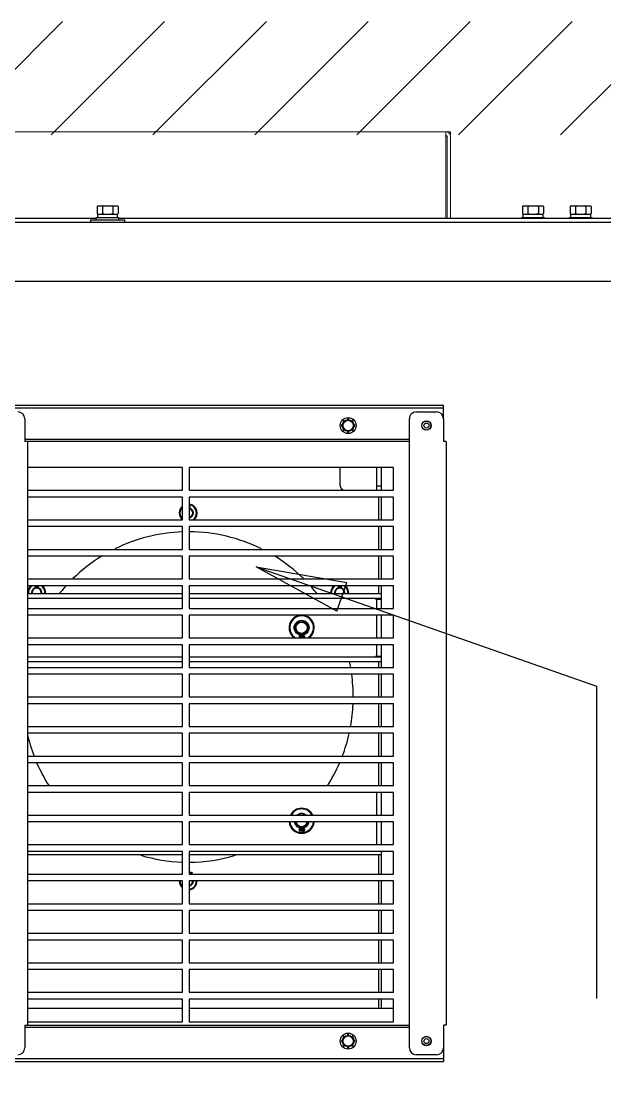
# Model space of a CAD drawing. Header units: inches. Extents: x -4705 to 38647, y 7098 to 31800.
# Drawn here: x 17590.8 to 17847.8, y 28352.1 to 28823.7 of the extents above; entities that cross this region are included whole.
import ezdxf

# ---------------------------------------------------------------- set-up
doc = ezdxf.new("R2010")
doc.units = ezdxf.units.IN
doc.header["$LTSCALE"] = 10
doc.header["$MEASUREMENT"] = 0
doc.layers.get('0').update_dxf_attribs({"lineweight": 0})
doc.layers.add('00_COMPONENTS', color=7, linetype='Continuous', lineweight=0)
doc.layers.add('DIM', color=7, linetype='Continuous')
doc.styles.get("Standard").update_dxf_attribs({"font": 'SourceHanSansCN-Normal.ttf'})
doc.dimstyles.new('副本 (2) Standard', dxfattribs={"dimtxt": 30, "dimasz": 40, "dimexe": 20, "dimexo": 2, "dimgap": 5, "dimtad": 1, "dimtoh": 1, "dimdec": 0, "dimdsep": 46, "dimtxsty": 'Standard', "dimblk": 'CLOSEDBLANK', "dimcen": 0.09, "dimclrd": 256, "dimadec": 0, "dimazin": 0, "dimtfac": 1, "dimtdec": 0, "dimtofl": 0, "dimtmove": 1, "dimatfit": 2, "dimldrblk": 'CLOSEDBLANK', "dimfxl": 1, "dimtolj": 1, "dimtzin": 0, "dimarcsym": 0})

# ---------------------------------------------------------------- blocks, each defined once
blk = doc.blocks.new('_ClosedBlank')
at = {"color": 0, "linetype": 'ByBlock', "lineweight": -2}
for p, q in [((-1, 0.1666666666666666), (0, 0)), ((-1, 0.1666666666666666), (-1, -0.1666666666666666)), ((0, 0), (-1, -0.1666666666666666))]:
    blk.add_line(p, q, dxfattribs=at)
blk = doc.blocks.new('xc-pcs-01')
at = {"color": 7, "linetype": 'Continuous'}
for p, q in [((31.92031021683943, -239), (31.92031021683943, 839)), ((57.92031021683943, -140), (57.92031021683943, 740)), ((30.12031021679286, 158), (30.12031021679286, 595)), ((24.9803102168953, 366.1188021535054), (24.68031021684874, 365.8188021534879)), ((24.68031021684874, 357.1812051080923), (24.68031021684874, 365.8187948919077)), ((24.9803102168953, 366.1188021535054), (28.12031021679286, 366.1188021535054)), ((24.9803102168953, 363.8094010768109), (28.12031021679286, 363.8094010768109)), ((28.42031021683943, 365.8188021534879), (28.12031021679286, 366.1188021535054)), ((28.42031021683943, 357.1250000002037), (28.42031021683943, 365.874999999709)), ((29.82031021686271, 365.875), (28.42031021683943, 365.875)), ((29.82031021686271, 356.5), (29.82031021686271, 366.5)), ((30.12031021679286, 366.5), (29.82031021686271, 366.5)), ((24.9803102168953, 359.1905989231891), (28.12031021679286, 359.1905989231891)), ((24.9803102168953, 356.8811978464946), (24.68031021684874, 357.181197846483)), ((24.9803102168953, 356.8811978464946), (28.12031021679286, 356.8811978464946)), ((28.42031021683943, 357.181197846483), (28.12031021679286, 356.8811978464946)), ((29.82031021686271, 357.125), (28.42031021683943, 357.125)), ((30.12031021679286, 356.5), (29.82031021686271, 356.5)), ((24.9803102168953, 345.1188021535054), (24.68031021684874, 344.8188021534879)), ((24.68031021684874, 336.1812051080924), (24.68031021684874, 344.8187948919077)), ((24.9803102168953, 345.1188021535054), (28.12031021679286, 345.1188021535054)), ((28.42031021683943, 344.8188021534879), (28.12031021679286, 345.1188021535054)), ((28.42031021683943, 336.1250000002037), (28.42031021683943, 344.874999999709)), ((29.82031021686271, 344.875), (28.42031021683943, 344.875)), ((29.82031021686271, 335.5), (29.82031021686271, 345.5)), ((30.12031021679286, 345.5), (29.82031021686271, 345.5)), ((24.9803102168953, 342.8094010768109), (28.12031021679286, 342.8094010768109)), ((24.9803102168953, 335.8811978464946), (24.68031021684874, 336.181197846483)), ((24.9803102168953, 338.1905989231891), (28.12031021679286, 338.1905989231891)), ((24.9803102168953, 335.8811978464946), (28.12031021679286, 335.8811978464946)), ((28.42031021683943, 336.181197846483), (28.12031021679286, 335.8811978464946)), ((29.82031021686271, 336.125), (28.42031021683943, 336.125)), ((30.12031021679286, 335.5), (29.82031021686271, 335.5)), ((128.4203102168394, 302.2000000000116), (385.4203102168394, 302.2000000000116)), ((128.4203102168394, 302.1988779591047), (128.4203102168394, 301)), ((385.4203102168394, 302.1988779591047), (385.4203102168394, 301)), ((112.4203102168394, -83), (112.4203102168394, 301)), ((113.6203102167929, 301), (112.4203102168394, 301)), ((113.6203102167929, -83), (113.6203102167929, 301)), ((118.4203102168394, 301), (113.6203102167929, 301)), ((115.4203102168394, 289), (115.4203102168394, 298)), ((118.4203102168394, 301), (128.4203102168394, 301)), ((385.4203102168394, 301), (395.4203102168394, 301)), ((395.4203102168394, 301), (400.220310216886, 301)), ((398.4203102168394, 298), (398.4203102168394, 289)), ((400.220310216886, 301), (401.4203102168394, 301)), ((400.220310216886, 301), (400.220310216886, -83)), ((401.4203102168394, -83), (401.4203102168394, 301)), ((395.4203102168394, 286), (118.4203102168394, 286)), ((127.4203102168394, 116.5), (127.4203102168394, 286)), ((128.4203102168394, 286), (128.4203102168394, 116.5)), ((385.4203102168394, 116.5), (385.4203102168394, 286)), ((386.4203102168394, 286), (386.4203102168394, 116.5)), ((139.9203102168394, 279), (139.9203102168394, 189)), ((149.9203102168394, 279), (139.9203102168394, 279)), ((149.9203102168394, 189), (149.9203102168394, 279)), ((152.9203102168394, 279), (152.9203102168394, 189)), ((162.9203102168394, 279), (152.9203102168394, 279)), ((162.9203102168394, 189), (162.9203102168394, 279)), ((165.9203102168394, 279), (165.9203102168394, 189)), ((175.9203102168394, 279), (165.9203102168394, 279)), ((175.9203102168394, 189), (175.9203102168394, 279)), ((178.9203102168394, 279), (178.9203102168394, 189)), ((188.9203102168394, 279), (178.9203102168394, 279)), ((188.9203102168394, 189), (188.9203102168394, 279)), ((191.9203102168394, 279), (191.9203102168394, 189)), ((201.9203102168394, 279), (191.9203102168394, 279)), ((201.9203102168394, 189), (201.9203102168394, 279)), ((204.9203102168394, 279), (204.9203102168394, 189)), ((214.9203102168394, 279), (204.9203102168394, 279)), ((214.9203102168394, 189), (214.9203102168394, 279)), ((217.9203102168394, 279), (217.9203102168394, 189)), ((227.9203102168394, 279), (217.9203102168394, 279)), ((227.9203102168394, 189), (227.9203102168394, 279)), ((230.9203102168394, 279), (230.9203102168394, 189)), ((240.9203102168394, 279), (230.9203102168394, 279)), ((240.9203102168394, 189), (240.9203102168394, 279)), ((243.9203102168394, 279), (243.9203102168394, 189)), ((253.9203102168394, 279), (243.9203102168394, 279)), ((253.9203102168394, 189), (253.9203102168394, 279)), ((256.9203102168394, 279), (256.9203102168394, 189)), ((266.9203102168394, 279), (256.9203102168394, 279)), ((266.9203102168394, 189), (266.9203102168394, 279)), ((269.9203102168394, 279), (269.9203102168394, 189)), ((279.9203102168394, 279), (269.9203102168394, 279)), ((279.9203102168394, 189), (279.9203102168394, 279)), ((282.9203102168394, 279), (282.9203102168394, 189)), ((292.9203102168394, 279), (282.9203102168394, 279)), ((292.9203102168394, 189), (292.9203102168394, 279)), ((295.9203102168394, 279), (295.9203102168394, 189)), ((305.9203102168394, 279), (295.9203102168394, 279)), ((305.9203102168394, 189), (305.9203102168394, 279)), ((308.9203102168394, 279), (308.9203102168394, 189)), ((318.9203102168394, 279), (308.9203102168394, 279)), ((318.9203102168394, 189), (318.9203102168394, 279)), ((321.9203102168394, 279), (321.9203102168394, 189)), ((331.9203102168394, 279), (321.9203102168394, 279)), ((331.9203102168394, 189), (331.9203102168394, 279)), ((344.9203102168394, 279), (334.9203102168394, 279)), ((334.9203102168394, 279), (334.9203102168394, 189)), ((344.9203102168394, 189), (344.9203102168394, 279)), ((357.9203102168394, 279), (347.9203102168394, 279)), ((347.9203102168394, 279), (347.9203102168394, 189)), ((357.9203102168394, 189), (357.9203102168394, 279)), ((370.9203102168394, 279), (360.9203102168394, 279)), ((360.9203102168394, 279), (360.9203102168394, 189)), ((370.9203102168394, 189), (370.9203102168394, 279)), ((383.9203102168394, 279), (373.9203102168394, 279)), ((373.9203102168394, 279), (373.9203102168394, 189)), ((377.9203102168394, 273.5), (377.9203102168394, 279)), ((383.9203102168394, 189), (383.9203102168394, 279)), ((139.9203102168394, 273.5), (149.9203102168394, 273.5)), ((139.9203102168394, 271.5), (147.9203102168394, 271.5)), ((147.9203102168394, 271.5), (147.9203102168394, 273.5)), ((147.9203102168394, 271.5), (149.9203102168394, 271.5)), ((152.9203102168394, 273.5), (162.9203102168394, 273.5)), ((162.9203102168394, 272.5), (152.9203102168394, 272.5)), ((165.9203102168394, 273.5), (175.9203102168394, 273.5)), ((175.9203102168394, 272.5), (165.9203102168394, 272.5)), ((178.9203102168394, 273.5), (188.9203102168394, 273.5)), ((188.9203102168394, 272.5), (178.9203102168394, 272.5)), ((191.9203102168394, 273.5), (201.9203102168394, 273.5)), ((195.4203102168394, 272.5), (191.9203102168394, 272.5)), ((195.4203102168394, 189), (195.4203102168394, 273.5)), ((197.4203102168394, 189), (197.4203102168394, 273.5)), ((197.9203102168394, 271), (197.9203102168394, 273.5)), ((197.9203102168394, 271.5), (201.9203102168394, 271.5)), ((204.9203102168394, 273.5), (214.9203102168394, 273.5)), ((204.9203102168394, 271.5), (214.9203102168394, 271.5)), ((217.9203102168394, 273.5), (227.9203102168394, 273.5)), ((217.9203102168394, 271.5), (222.9203102168394, 271.5)), ((222.9203102168394, 271), (222.9203102168394, 273.5)), ((223.4203102168394, 273.5), (223.4203102168394, 189)), ((225.4203102168394, 273.5), (225.4203102168394, 189)), ((227.9203102168394, 272.5), (225.4203102168394, 272.5)), ((230.9203102168394, 273.5), (240.9203102168394, 273.5)), ((240.9203102168394, 272.5), (230.9203102168394, 272.5)), ((243.9203102168394, 273.5), (253.9203102168394, 273.5)), ((253.9203102168394, 272.5), (243.9203102168394, 272.5)), ((256.9203102168394, 273.5), (266.9203102168394, 273.5)), ((266.9203102168394, 272.5), (256.9203102168394, 272.5)), ((269.9203102168394, 273.5), (279.9203102168394, 273.5)), ((279.9203102168394, 272.5), (269.9203102168394, 272.5)), ((282.9203102168394, 273.5), (292.9203102168394, 273.5)), ((282.9203102168394, 271.5), (292.9203102168394, 271.5)), ((295.9203102168394, 273.5), (305.9203102168394, 273.5)), ((295.9203102168394, 271.5), (305.9203102168394, 271.5)), ((308.9203102168394, 273.5), (318.9203102168394, 273.5)), ((310.4203102168394, 273.5), (310.4203102168394, 189)), ((318.9203102168394, 272.5), (310.4203102168394, 272.5)), ((321.9203102168394, 273.5), (331.9203102168394, 273.5)), ((331.9203102168394, 272.5), (321.9203102168394, 272.5)), ((334.9203102168394, 273.5), (344.9203102168394, 273.5)), ((344.9203102168394, 272.5), (334.9203102168394, 272.5)), ((347.9203102168394, 273.5), (357.9203102168394, 273.5)), ((357.9203102168394, 272.5), (347.9203102168394, 272.5)), ((360.9203102168394, 273.5), (370.9203102168394, 273.5)), ((370.9203102168394, 272.5), (360.9203102168394, 272.5)), ((373.9203102168394, 273.5), (377.9203102168394, 273.5)), ((377.9203102168394, 272.5), (373.9203102168394, 272.5)), ((377.9203102168394, 189), (377.9203102168394, 273.5)), ((119.2005577507662, 260.8661990755063), (119.4903029169654, 260.5764539091906)), ((119.8421308075776, 260.9317327997996), (119.5541111413622, 261.2197524661024)), ((121.1703102168394, 261.8892040425853), (121.1703102168394, 261.4796079658845)), ((121.6703102168394, 261.4796091426979), (121.6703102168394, 261.8892040425853)), ((123.2865092923166, 261.2197524661024), (122.9984896259848, 260.9317327997996)), ((123.3503167632734, 260.5764531558088), (123.6400626829127, 260.8661990755063)), ((390.2005577507662, 260.8661990755063), (390.4903029169654, 260.5764539091906)), ((390.8421308075776, 260.9317327997996), (390.5541111413622, 261.2197524661024)), ((392.1703102168394, 261.8892040425853), (392.1703102168394, 261.4796079658845)), ((392.6703102168394, 261.4796091426979), (392.6703102168394, 261.8892040425853)), ((394.2865092923166, 261.2197524661024), (393.9984896259848, 260.9317327997996)), ((394.3503167632734, 260.5764531558088), (394.6400626829127, 260.8661990755063)), ((118.9360926226946, 259.25), (118.531106174225, 259.25)), ((118.531106174225, 258.75), (118.9360893823905, 258.75)), ((119.4903036705218, 257.4235468441912), (119.2005577507662, 257.1338009244937)), ((119.5541111413622, 256.7802475338976), (119.8421308075776, 257.0682672002004)), ((121.1703102168394, 256.5203908573021), (121.1703102168394, 256.1107959573856)), ((121.6703102168394, 256.1107959573856), (121.6703102168394, 256.5203920340864)), ((122.9984896259848, 257.0682672002004), (123.2865092923166, 256.7802475338976)), ((123.6400626829127, 257.1338009244937), (123.3503175167134, 257.4235460908094)), ((123.9045278111007, 258.75), (124.3095142595703, 258.75)), ((124.3095142595703, 259.25), (123.9045310512884, 259.25)), ((147.9203102168394, 255.5), (139.9203102168394, 255.5)), ((191.9203102168394, 255.9542212783999), (192.541405025986, 255.9542212783999)), ((192.4669369392795, 255.6042212783941), (191.9203102168394, 255.7953779452073)), ((191.9203102168394, 255.41306461161), (192.4669369392795, 255.6042212783941)), ((192.541405025986, 255.2542212783883), (191.9203102168394, 255.2542212783883)), ((191.9203102168394, 254.856231380807), (192.243532679393, 255.1375546394847)), ((192.243532679393, 254.7000546394847), (191.9203102168394, 254.7000546394847)), ((192.243532679393, 255.0354712783883), (191.9605539479526, 254.787554639508)), ((191.9605539479526, 254.787554639508), (192.243532679393, 254.787554639508)), ((191.9903411784908, 255.8667212784057), (192.541405025986, 255.6625546186988)), ((192.541405025986, 255.8667212784057), (191.9903411784908, 255.8667212784057)), ((192.541405025986, 255.545887958986), (191.9903411784908, 255.3417212784116)), ((191.9903411784908, 255.3417212784116), (192.541405025986, 255.3417212784116)), ((192.243532679393, 255.1375546394847), (192.3328943916131, 255.1375546394847)), ((192.243532679393, 254.787554639508), (192.243532679393, 255.0354712783883)), ((192.243532679393, 254.5542212784057), (192.243532679393, 254.7000546394847)), ((192.3328943916131, 255.1375546394847), (192.3328943916131, 254.787554639508)), ((192.3328943916131, 254.787554639508), (192.541405025986, 254.787554639508)), ((192.3328943916131, 254.7000546394847), (192.3328943916131, 254.5542212784057)), ((192.541405025986, 254.7000546394847), (192.3328943916131, 254.7000546394847)), ((192.541405025986, 255.9542212783999), (192.541405025986, 255.8667212784057)), ((192.541405025986, 255.6625546186988), (192.541405025986, 255.545887958986)), ((192.541405025986, 255.3417212784116), (192.541405025986, 255.2542212783883)), ((192.541405025986, 254.787554639508), (192.541405025986, 254.7000546394847)), ((389.9360926226946, 259.25), (389.531106174225, 259.25)), ((389.531106174225, 258.75), (389.9360893823905, 258.75)), ((390.4903036705218, 257.4235468441912), (390.2005577507662, 257.1338009244937)), ((390.5541111413622, 256.7802475338976), (390.8421308075776, 257.0682672002004)), ((392.1703102168394, 256.5203908573021), (392.1703102168394, 256.1107959573856)), ((392.6703102168394, 256.1107959573856), (392.6703102168394, 256.5203920340864)), ((393.9984896259848, 257.0682672002004), (394.2865092923166, 256.7802475338976)), ((394.6400626829127, 257.1338009244937), (394.3503175167134, 257.4235460908094)), ((394.9045278111007, 258.75), (395.3095142595703, 258.75)), ((395.3095142595703, 259.25), (394.9045310512884, 259.25)), ((192.3328943916131, 254.5542212784057), (192.243532679393, 254.5542212784057)), ((213.9203102168394, 239.4249999522872), (213.9458421309246, 239.5500000476895)), ((213.9203102168394, 239.2999999999884), (213.9203102168394, 239.4249999522872)), ((213.9458421309246, 239.1750000476895), (213.9203102168394, 239.2999999999884)), ((213.9203102168394, 238.5499999999884), (213.9203102168394, 238.7000000000116)), ((213.9203102168394, 238.7000000000116), (214.9203102168394, 238.7000000000116)), ((214.8649910982931, 238.5499999999884), (213.9203102168394, 238.5499999999884)), ((213.9203102168394, 238.1999999762047), (214.8649910982931, 238.5499999999884)), ((213.9203102168394, 237.9999999880965), (213.9203102168394, 238.1999999762047)), ((214.8649910982931, 237.6499999999942), (213.9203102168394, 237.9999999880965)), ((213.9203102168394, 237.5), (213.9203102168394, 237.6499999999942)), ((213.9203102168394, 237.6499999999942), (214.8649910982931, 237.6499999999942)), ((214.9203102168394, 237.5), (213.9203102168394, 237.5)), ((213.9458421309246, 239.5500000476895), (214.02243787318, 239.6749999999884)), ((214.02243787318, 239.0499999522872), (213.9458421309246, 239.1750000476895)), ((214.02243787318, 239.6749999999884), (214.1245655295206, 239.75)), ((214.1245655295206, 238.9749999523046), (214.02243787318, 239.0499999522872)), ((214.0735017057741, 239.5249999999942), (214.0479697940173, 239.4500000000116)), ((214.0479697940173, 239.4500000000116), (214.0479697940173, 239.274999952293)), ((214.0479697940173, 239.274999952293), (214.0735017057741, 239.1999999523105)), ((214.9203102168394, 238.4050595235894), (214.0479697940173, 238.1000000000058)), ((214.0479697940173, 238.1000000000058), (214.9203102168394, 237.7949404763931)), ((214.1245655295206, 239.6000000000058), (214.0735017057741, 239.5249999999942)), ((214.0735017057741, 239.1999999523105), (214.1245655295206, 239.1249999522988)), ((214.1245655295206, 239.75), (214.2522251066985, 239.7999999522872)), ((214.2011612829519, 239.649999952293), (214.1245655295206, 239.6000000000058)), ((214.1245655295206, 239.1249999522988), (214.2011612829519, 239.0750000000116)), ((214.2522251066985, 238.9249999999884), (214.1245655295206, 238.9749999523046)), ((214.2777570184553, 239.6749999999884), (214.2011612829519, 239.649999952293)), ((214.2011612829519, 239.0750000000116), (214.2777570184553, 239.0499999522872)), ((214.2522251066985, 239.7999999522872), (214.3798847016878, 239.7999999522872)), ((214.4309485254344, 238.899999952293), (214.2522251066985, 238.9249999999884)), ((214.3543527539587, 239.6749999999884), (214.2777570184553, 239.6749999999884)), ((214.2777570184553, 239.0499999522872), (214.3543527539587, 239.0499999522872)), ((214.4309485254344, 239.649999952293), (214.3543527539587, 239.6749999999884)), ((214.3543527539587, 239.0499999522872), (214.4309485254344, 239.0750000000116)), ((214.3798847016878, 239.7999999522872), (214.5075442609377, 239.75)), ((214.4820123490645, 239.6000000000058), (214.4309485254344, 239.649999952293)), ((214.4309485254344, 239.0750000000116), (214.4820123490645, 239.1249999522988)), ((214.6096719083143, 238.899999952293), (214.4309485254344, 238.899999952293)), ((214.533076172811, 239.5249999999942), (214.4820123490645, 239.6000000000058)), ((214.4820123490645, 239.1249999522988), (214.533076172811, 239.1999999523105)), ((214.5075442609377, 239.75), (214.5841399965575, 239.6749999999884)), ((214.5586080845678, 239.4500000000116), (214.533076172811, 239.5249999999942)), ((214.533076172811, 239.1999999523105), (214.5586080845678, 239.274999952293)), ((214.5586080845678, 239.274999952293), (214.5586080845678, 239.4500000000116)), ((214.6607357320609, 239.1750000476895), (214.5586080845678, 239.0250000476954)), ((214.5586080845678, 239.0250000476954), (214.6096719083143, 239.0250000476954)), ((214.5841399965575, 239.6749999999884), (214.6607357320609, 239.5500000476895)), ((214.6096719083143, 239.0250000476954), (214.7628633794375, 239.0499999522872)), ((214.7883952913107, 238.9249999999884), (214.6096719083143, 238.899999952293)), ((214.6607357320609, 239.5500000476895), (214.6862676439341, 239.4249999522872)), ((214.6862676439341, 239.2999999999884), (214.6607357320609, 239.1750000476895)), ((214.6862676439341, 239.4249999522872), (214.6862676439341, 239.2999999999884)), ((298.9203102168394, 239.4249999522872), (298.9458421309246, 239.5500000476895)), ((298.9203102168394, 239.2999999999884), (298.9203102168394, 239.4249999522872)), ((298.9458421309246, 239.1750000476895), (298.9203102168394, 239.2999999999884)), ((298.9203102168394, 238.5499999999884), (298.9203102168394, 238.7000000000116)), ((298.9203102168394, 238.7000000000116), (300.1203102167929, 238.7000000000116)), ((299.8649910982931, 238.5499999999884), (298.9203102168394, 238.5499999999884)), ((298.9203102168394, 238.1999999762047), (299.8649910982931, 238.5499999999884)), ((298.9203102168394, 237.9999999880965), (298.9203102168394, 238.1999999762047)), ((299.8649910982931, 237.6499999999942), (298.9203102168394, 237.9999999880965)), ((298.9203102168394, 237.5), (298.9203102168394, 237.6499999999942)), ((298.9203102168394, 237.6499999999942), (299.8649910982931, 237.6499999999942)), ((300.1203102167929, 237.5), (298.9203102168394, 237.5)), ((298.9458421309246, 239.5500000476895), (299.02243787318, 239.6749999999884)), ((299.02243787318, 239.0499999522872), (298.9458421309246, 239.1750000476895)), ((299.02243787318, 239.6749999999884), (299.1245655295206, 239.75)), ((299.1245655295206, 238.9749999523046), (299.02243787318, 239.0499999522872)), ((299.0735017057741, 239.5249999999942), (299.0479697940173, 239.4500000000116)), ((299.0479697940173, 239.4500000000116), (299.0479697940173, 239.274999952293)), ((299.0479697940173, 239.274999952293), (299.0735017057741, 239.1999999523105)), ((300.1203102167929, 238.4750000000058), (299.0479697940173, 238.1000000000058)), ((299.0479697940173, 238.1000000000058), (300.1203102167929, 237.7250000000058)), ((299.1245655295206, 239.6000000000058), (299.0735017057741, 239.5249999999942)), ((299.0735017057741, 239.1999999523105), (299.1245655295206, 239.1249999522988)), ((299.1245655295206, 239.75), (299.2522251066985, 239.7999999522872)), ((299.2011612829519, 239.649999952293), (299.1245655295206, 239.6000000000058)), ((299.1245655295206, 239.1249999522988), (299.2011612829519, 239.0750000000116)), ((299.2522251066985, 238.9249999999884), (299.1245655295206, 238.9749999523046)), ((299.2777570184553, 239.6749999999884), (299.2011612829519, 239.649999952293)), ((299.2011612829519, 239.0750000000116), (299.2777570184553, 239.0499999522872)), ((299.2522251066985, 239.7999999522872), (299.3798847016878, 239.7999999522872)), ((299.4309485254344, 238.899999952293), (299.2522251066985, 238.9249999999884)), ((299.3543527539587, 239.6749999999884), (299.2777570184553, 239.6749999999884)), ((299.2777570184553, 239.0499999522872), (299.3543527539587, 239.0499999522872)), ((299.4309485254344, 239.649999952293), (299.3543527539587, 239.6749999999884)), ((299.3543527539587, 239.0499999522872), (299.4309485254344, 239.0750000000116)), ((299.3798847016878, 239.7999999522872), (299.5075442609377, 239.75)), ((299.4820123490645, 239.6000000000058), (299.4309485254344, 239.649999952293)), ((299.4309485254344, 239.0750000000116), (299.4820123490645, 239.1249999522988)), ((299.6096719083143, 238.899999952293), (299.4309485254344, 238.899999952293)), ((299.533076172811, 239.5249999999942), (299.4820123490645, 239.6000000000058)), ((299.4820123490645, 239.1249999522988), (299.533076172811, 239.1999999523105)), ((299.5075442609377, 239.75), (299.5841399965575, 239.6749999999884)), ((299.5586080845678, 239.4500000000116), (299.533076172811, 239.5249999999942)), ((299.533076172811, 239.1999999523105), (299.5586080845678, 239.274999952293)), ((299.5586080845678, 239.274999952293), (299.5586080845678, 239.4500000000116)), ((299.6607357320609, 239.1750000476895), (299.5586080845678, 239.0250000476954)), ((299.5586080845678, 239.0250000476954), (299.6096719083143, 239.0250000476954)), ((299.5841399965575, 239.6749999999884), (299.6607357320609, 239.5500000476895)), ((299.6096719083143, 239.0250000476954), (299.7628633794375, 239.0499999522872)), ((299.7883952913107, 238.9249999999884), (299.6096719083143, 238.899999952293)), ((299.6607357320609, 239.5500000476895), (299.6862676439341, 239.4249999522872)), ((299.6862676439341, 239.2999999999884), (299.6607357320609, 239.1750000476895)), ((299.6862676439341, 239.4249999522872), (299.6862676439341, 239.2999999999884)), ((299.7628633794375, 239.0499999522872), (299.8394591865363, 239.0750000000116)), ((299.9160549220396, 238.9749999523046), (299.7883952913107, 238.9249999999884)), ((299.8394591865363, 239.6250000477012), (299.8394591865363, 239.75)), ((299.8394591865363, 239.75), (299.9160549220396, 239.7249999523046)), ((299.9160549220396, 239.5749999523105), (299.8394591865363, 239.6250000477012)), ((299.8394591865363, 239.0750000000116), (299.9160549220396, 239.1249999522988)), ((299.9160549220396, 239.7249999523046), (300.0181825694162, 239.649999952293)), ((299.9671187457861, 239.4999999522988), (299.9160549220396, 239.5749999523105)), ((299.9160549220396, 239.1249999522988), (299.9671187457861, 239.1999999523105)), ((300.0181825694162, 239.0499999522872), (299.9160549220396, 238.9749999523046)), ((299.9926506576594, 239.4249999522872), (299.9671187457861, 239.4999999522988)), ((299.9671187457861, 239.1999999523105), (299.9926506576594, 239.274999952293)), ((299.9926506576594, 239.274999952293), (299.9926506576594, 239.4249999522872)), ((300.0181825694162, 239.649999952293), (300.094778305036, 239.5249999999942)), ((300.094778305036, 239.1750000476895), (300.0181825694162, 239.0499999522872)), ((300.094778305036, 239.5249999999942), (300.1203102167929, 239.4000000476954)), ((300.1203102167929, 239.2999999999884), (300.094778305036, 239.1750000476895)), ((300.1203102167929, 239.4000000476954), (300.1203102167929, 239.2999999999884)), ((300.1203102167929, 238.7000000000116), (300.1203102167929, 238.4750000000058)), ((300.1203102167929, 237.7250000000058), (300.1203102167929, 237.5)), ((139.9203102168394, 189), (149.9203102168394, 189)), ((152.9203102168394, 189), (162.9203102168394, 189)), ((156.720310216886, 189.0687500000058), (156.720310216886, 189.2000000000116)), ((156.720310216886, 189.2000000000116), (157.4203102168394, 189.2000000000116)), ((157.4203102168394, 189.2000000000116), (157.4203102168394, 189.1124999999884)), ((165.9203102168394, 189), (175.9203102168394, 189)), ((178.9203102168394, 189), (188.9203102168394, 189)), ((191.9203102168394, 189), (201.9203102168394, 189)), ((204.9203102168394, 189), (214.9203102168394, 189)), ((217.9203102168394, 189), (227.9203102168394, 189)), ((230.9203102168394, 189), (240.9203102168394, 189)), ((243.9203102168394, 189), (253.9203102168394, 189)), ((256.9203102168394, 189), (266.9203102168394, 189)), ((269.9203102168394, 189), (279.9203102168394, 189)), ((282.9203102168394, 189), (292.9203102168394, 189)), ((295.9203102168394, 189), (305.9203102168394, 189)), ((308.9203102168394, 189), (318.9203102168394, 189)), ((318.720310216886, 189.0687500000058), (318.720310216886, 189.2000000000116)), ((321.9203102168394, 189), (331.9203102168394, 189)), ((334.9203102168394, 189), (344.9203102168394, 189)), ((347.9203102168394, 189), (357.9203102168394, 189)), ((360.9203102168394, 189), (370.9203102168394, 189)), ((373.9203102168394, 189), (383.9203102168394, 189)), ((139.9203102168394, 186), (139.9203102168394, 117.7000000000116)), ((149.9203102168394, 186), (139.9203102168394, 186)), ((149.9203102168394, 117.7000000000116), (149.9203102168394, 186)), ((152.9203102168394, 186), (152.9203102168394, 117.7000000000116)), ((162.9203102168394, 186), (152.9203102168394, 186)), ((162.9203102168394, 117.7000000000116), (162.9203102168394, 186)), ((165.9203102168394, 186), (165.9203102168394, 117.7000000000116)), ((175.9203102168394, 186), (165.9203102168394, 186)), ((175.9203102168394, 117.7000000000116), (175.9203102168394, 186)), ((178.9203102168394, 186), (178.9203102168394, 117.7000000000116)), ((188.9203102168394, 186), (178.9203102168394, 186)), ((188.9203102168394, 117.7000000000116), (188.9203102168394, 186)), ((191.9203102168394, 186), (191.9203102168394, 117.7000000000116)), ((201.9203102168394, 186), (191.9203102168394, 186)), ((195.4203102168394, 117.7000000000116), (195.4203102168394, 186)), ((197.4203102168394, 117.7000000000116), (197.4203102168394, 186)), ((201.9203102168394, 117.7000000000116), (201.9203102168394, 186)), ((204.9203102168394, 186), (204.9203102168394, 117.7000000000116)), ((214.9203102168394, 186), (204.9203102168394, 186)), ((214.9203102168394, 117.7000000000116), (214.9203102168394, 186)), ((217.9203102168394, 186), (217.9203102168394, 117.7000000000116)), ((227.9203102168394, 186), (217.9203102168394, 186)), ((223.4203102168394, 186), (223.4203102168394, 117.7000000000116)), ((225.4203102168394, 186), (225.4203102168394, 117.7000000000116)), ((227.9203102168394, 117.7000000000116), (227.9203102168394, 186)), ((230.9203102168394, 186), (230.9203102168394, 117.7000000000116)), ((240.9203102168394, 186), (230.9203102168394, 186)), ((240.9203102168394, 117.7000000000116), (240.9203102168394, 186)), ((243.9203102168394, 186), (243.9203102168394, 117.7000000000116)), ((253.9203102168394, 186), (243.9203102168394, 186)), ((253.9203102168394, 117.7000000000116), (253.9203102168394, 186)), ((256.9203102168394, 186), (256.9203102168394, 117.7000000000116)), ((266.9203102168394, 186), (256.9203102168394, 186)), ((266.9203102168394, 117.7000000000116), (266.9203102168394, 186)), ((269.9203102168394, 186), (269.9203102168394, 117.7000000000116)), ((279.9203102168394, 186), (269.9203102168394, 186)), ((279.9203102168394, 117.7000000000116), (279.9203102168394, 186)), ((282.9203102168394, 186), (282.9203102168394, 117.7000000000116)), ((292.9203102168394, 186), (282.9203102168394, 186)), ((292.9203102168394, 117.7000000000116), (292.9203102168394, 186)), ((295.9203102168394, 186), (295.9203102168394, 117.7000000000116)), ((305.9203102168394, 186), (295.9203102168394, 186)), ((305.9203102168394, 117.7000000000116), (305.9203102168394, 186)), ((308.9203102168394, 186), (308.9203102168394, 117.7000000000116)), ((318.9203102168394, 186), (308.9203102168394, 186)), ((310.4203102168394, 186), (310.4203102168394, 117.7000000000116)), ((318.9203102168394, 117.7000000000116), (318.9203102168394, 186)), ((321.9203102168394, 186), (321.9203102168394, 117.7000000000116)), ((331.9203102168394, 186), (321.9203102168394, 186)), ((331.9203102168394, 117.7000000000116), (331.9203102168394, 186)), ((344.9203102168394, 186), (334.9203102168394, 186)), ((334.9203102168394, 186), (334.9203102168394, 117.7000000000116)), ((344.9203102168394, 117.7000000000116), (344.9203102168394, 186)), ((357.9203102168394, 186), (347.9203102168394, 186)), ((347.9203102168394, 186), (347.9203102168394, 117.7000000000116)), ((357.9203102168394, 117.7000000000116), (357.9203102168394, 186)), ((370.9203102168394, 186), (360.9203102168394, 186)), ((360.9203102168394, 186), (360.9203102168394, 117.7000000000116)), ((370.9203102168394, 117.7000000000116), (370.9203102168394, 186)), ((383.9203102168394, 186), (373.9203102168394, 186)), ((373.9203102168394, 186), (373.9203102168394, 117.7000000000116)), ((377.9203102168394, 117.7000000000116), (377.9203102168394, 186)), ((383.9203102168394, 117.7000000000116), (383.9203102168394, 186)), ((30.92031021683943, 145.5), (30.92031021683943, 160.5)), ((30.92031021683943, 160.5), (31.92031021683943, 160.5)), ((24.9803102168953, 157.6188021535054), (24.68031021684874, 157.3188021534879)), ((24.68031021684874, 148.6812051080924), (24.68031021684874, 157.3187948919076)), ((24.9803102168953, 157.6188021535054), (28.12031021679286, 157.6188021535054)), ((28.42031021683943, 157.3188021534879), (28.12031021679286, 157.6188021535054)), ((28.42031021683943, 148.6250000002037), (28.42031021683943, 157.3749999997963)), ((29.82031021686271, 157.375), (28.42031021683943, 157.375)), ((29.82031021686271, 148), (29.82031021686271, 158)), ((30.92031021683943, 158), (29.82031021686271, 158)), ((24.9803102168953, 155.3094010768109), (28.12031021679286, 155.3094010768109)), ((24.9803102168953, 148.3811978464946), (24.68031021684874, 148.681197846483)), ((24.9803102168953, 150.6905989231891), (28.12031021679286, 150.6905989231891)), ((24.9803102168953, 148.3811978464946), (28.12031021679286, 148.3811978464946)), ((28.42031021683943, 148.681197846483), (28.12031021679286, 148.3811978464946)), ((29.82031021686271, 148.625), (28.42031021683943, 148.625)), ((30.92031021683943, 148), (29.82031021686271, 148)), ((30.12031021679286, 5), (30.12031021679286, 148)), ((30.92031021683943, 145.5), (31.92031021683943, 145.5)), ((191.9203102168394, 122.4457787215943), (192.541405025986, 122.4457787215943)), ((192.4669369392795, 122.0957787215884), (191.9203102168394, 122.2869353884016)), ((191.9203102168394, 121.9046220548043), (192.4669369392795, 122.0957787215884)), ((192.541405025986, 121.7457787216117), (191.9203102168394, 121.7457787216117)), ((191.9203102168394, 121.3477888240886), (192.243532679393, 121.6291120827955)), ((192.243532679393, 121.1916120827955), (191.9203102168394, 121.1916120827955)), ((192.243532679393, 121.5270287216117), (191.9605539479526, 121.2791120827897)), ((191.9605539479526, 121.2791120827897), (192.243532679393, 121.2791120827897)), ((192.541405025986, 122.3582787216001), (191.9903411784908, 122.3582787216001)), ((191.9903411784908, 122.3582787216001), (192.541405025986, 122.1541120618931)), ((192.541405025986, 122.0374454022094), (191.9903411784908, 121.8332787216059)), ((191.9903411784908, 121.8332787216059), (192.541405025986, 121.8332787216059)), ((192.243532679393, 121.6291120827955), (192.3328943916131, 121.6291120827955)), ((192.243532679393, 121.2791120827897), (192.243532679393, 121.5270287216117)), ((192.243532679393, 121.0457787216001), (192.243532679393, 121.1916120827955)), ((192.3328943916131, 121.0457787216001), (192.243532679393, 121.0457787216001)), ((192.3328943916131, 121.6291120827955), (192.3328943916131, 121.2791120827897)), ((192.3328943916131, 121.2791120827897), (192.541405025986, 121.2791120827897)), ((192.541405025986, 121.1916120827955), (192.3328943916131, 121.1916120827955)), ((192.3328943916131, 121.1916120827955), (192.3328943916131, 121.0457787216001)), ((192.541405025986, 122.4457787215943), (192.541405025986, 122.3582787216001)), ((192.541405025986, 122.1541120618931), (192.541405025986, 122.0374454022094)), ((192.541405025986, 121.8332787216059), (192.541405025986, 121.7457787216117)), ((192.541405025986, 121.2791120827897), (192.541405025986, 121.1916120827955)), ((118.4203102168394, 116.5), (128.4203102168394, 116.5)), ((128.4203102168394, 117.7000000000116), (385.4203102168394, 117.7000000000116)), ((385.4203102168394, 116.5), (395.4203102168394, 116.5))]:
    blk.add_line(p, q, dxfattribs=at)
for centre, radius in [((121.4203102168394, 293.5), 2.1), ((121.4203102168394, 293.5), 2), ((121.4203102168394, 293.5), 1.09), ((392.4203102168394, 293.5), 2.1), ((392.4203102168394, 293.5), 2), ((392.4203102168394, 293.5), 1.09), ((121.4203102168394, 259), 3.5), ((121.4203102168394, 259), 2.5), ((121.4203102168394, 259), 2.299998727), ((392.4203102168394, 259), 3.5), ((392.4203102168394, 259), 2.5), ((392.4203102168394, 259), 2.299998727), ((210.4203102168394, 238.5), 3.3000005807), ((210.4203102168394, 238.5), 3), ((210.4203102168394, 238.5), 2.4999844855)]:
    blk.add_circle(centre, radius, dxfattribs=at)
for centre, radius, start, end in [((26.69635502935853, 364.2578221194854), 2.5251663727, 142.265683257009, 142.9757746180605), ((26.34618912742008, 364.2133814819099), 2.5982934652, 37.03546661638376, 38.69170885092107), ((26.30313129385468, 358.8205647536088), 2.6531218372, 321.3174760211778, 322.2635916906851), ((26.40426621877123, 358.7421772482921), 2.5251653417, 322.2657242771865, 322.9757749447661), ((26.69635498255957, 343.257822154992), 2.5251663139, 142.2656832456179, 142.9757746232997), ((26.34618911799043, 343.2133814746921), 2.5982934769, 37.03546661791529, 38.69170884481057), ((26.30313129897695, 337.8205647495923), 2.6531218308, 321.3174760202459, 322.2635916895262), ((26.40426621877123, 337.7421772482921), 2.5251653417, 322.2657242771865, 322.9757749447661), ((118.4203102168394, 298), 3, 90, 180), ((395.4203102168394, 298), 3, 0, 90), ((118.4203102168394, 289), 3, 180, 270), ((395.4203102168394, 289), 3, 270, 0), ((121.4203102168394, 259), 2.9, 130.0545702819589, 139.9454297178546), ((121.4203102168394, 259), 2.7000008819, 129.6872270336738, 140.3127729636701), ((121.4203102168394, 259), 2.9, 85.05457028211711, 94.94542971788289), ((121.4203102168394, 259), 2.7000008819, 84.68722703502799, 95.31277296497204), ((121.4203102168394, 259), 2.7000008819, 39.6872270364042, 50.31277296635082), ((121.4203102168394, 259), 2.9, 40.05457028222796, 49.94542971806428), ((240.9203102168394, 188.5), 72.75, 100.3051241366177, 102.3377703200364), ((240.9203102168394, 188.5), 72.75, 90, 97.9186226458887), ((240.9203102168394, 188.5), 72.75, 79.69487586338226, 87.61239090313416), ((240.9203102168394, 188.5), 72.75, 69.00926516618571, 77.25496952113534), ((392.4203102168394, 259), 2.9, 130.0545702819589, 139.9454297178546), ((392.4203102168394, 259), 2.7000008819, 129.6872270336738, 140.3127729636701), ((392.4203102168394, 259), 2.9, 85.05457028211711, 94.94542971788289), ((392.4203102168394, 259), 2.7000008819, 84.68722703502799, 95.31277296497204), ((392.4203102168394, 259), 2.7000008819, 39.6872270364042, 50.31277296635082), ((392.4203102168394, 259), 2.9, 40.05457028222796, 49.94542971806428), ((121.4203102168394, 259), 2.9, 175.0545702820037, 184.9454297179963), ((121.4203102168394, 259), 2.7000008819, 174.6872270349293, 185.3127729650707), ((121.4203102168394, 259), 2.9, 220.0545702821454, 229.9454297180411), ((121.4203102168394, 259), 2.7000008819, 219.6872270363299, 230.3127729663261), ((121.4203102168394, 259), 2.7000008819, 264.687227035028, 275.3127729649721), ((121.4203102168394, 259), 2.9, 265.0545702821171, 274.9454297178829), ((121.4203102168394, 259), 2.7000008819, 309.6872270336492, 320.3127729635958), ((121.4203102168394, 259), 2.9, 310.0545702819358, 319.945429717772), ((121.4203102168394, 259), 2.7000008819, 354.6872270349292, 5.312772965070756), ((121.4203102168394, 259), 2.9, 355.0545702820037, 4.945429717996292), ((147.9203102168394, 257.5), 2, 270, 0), ((195.041405025986, 255.2542212783883), 3.95, 84.48466685349881, 142.2997526989134), ((195.041405025986, 255.2542212783883), 3.6499995845, 84.03056796793824, 148.7735856968788), ((195.041405025986, 255.2542212783883), 2.3000003614, 80.49260741462417, 279.507404129523), ((195.041405025986, 255.2542212783883), 2, 78.64760765233999, 281.35239234766), ((240.9203102168394, 188.5), 72.75, 57.45998718981895, 66.42238969424916), ((392.4203102168394, 259), 2.9, 175.0545702820037, 184.9454297179963), ((392.4203102168394, 259), 2.7000008819, 174.6872270349293, 185.3127729650707), ((392.4203102168394, 259), 2.9, 220.0545702821454, 229.9454297180411), ((392.4203102168394, 259), 2.7000008819, 219.6872270363299, 230.3127729663261), ((392.4203102168394, 259), 2.7000008819, 264.687227035028, 275.3127729649721), ((392.4203102168394, 259), 2.9, 265.0545702821171, 274.9454297178829), ((392.4203102168394, 259), 2.7000008819, 309.6872270336492, 320.3127729635958), ((392.4203102168394, 259), 2.9, 310.0545702819358, 319.945429717772), ((392.4203102168394, 259), 2.7000008819, 354.6872270349292, 5.312772965070756), ((392.4203102168394, 259), 2.9, 355.0545702820037, 4.945429717996292), ((195.041405025986, 255.2542212783883), 3.95, 217.7002730526983, 275.5153348158461), ((195.041405025986, 255.2542212783883), 3.6499995845, 211.2263767793866, 275.9694333053725), ((240.9203102168394, 188.5), 72.75, 128.7663144349722, 132.5199280201515), ((210.4203102168394, 238.5), 5.525, 35.27538786971301, 176.1461854688077), ((210.4203102168394, 238.5), 5.2249994127, 30.4697910186826, 329.5302598523831), ((295.4203102168394, 238.5), 5.525, 116.919449319903, 243.0805356564436), ((295.4203102168394, 238.5), 5.2249994127, 118.6225822372256, 241.3774304922414), ((295.4203102168394, 238.5), 3.3000005807, 139.389783684191, 220.6099416893748), ((295.4203102168394, 238.5), 2.4999844855, 281.5419216296075, 78.4578778775416), ((295.4203102168394, 238.5), 5.2249994127, 275.4995772903524, 84.5004246731228), ((295.4203102168394, 238.5), 5.525, 275.2011739758605, 84.79882864138855), ((295.4203102168394, 238.5), 3, 279.6114835919298, 80.38865802352092), ((295.4203102168394, 238.5), 3.3000005807, 278.7389320686901, 81.26106411536874), ((240.9203102168394, 188.5), 72.75, 135.7392948319236, 148.6538723738902), ((210.4203102168394, 238.5), 5.525, 183.8539285256417, 324.7246112648299), ((295.4203102168394, 238.5), 3, 146.4431796618679, 213.5542796536948), ((240.9203102168394, 188.5), 72.75, 153.6316937022004, 179.6048712514948), ((240.9203102168394, 188.5), 72.75, 0.3951287485052495, 16.69281423561239), ((159.9203102168394, 188.5), 3.95, 40.48856353748238, 172.7270241888269), ((159.9203102168394, 188.5), 3.6499995845, 34.53305631466187, 172.1257100829969), ((159.9203102168394, 188.5), 2.3000003614, 12.57707370037166, 167.4230910864599), ((159.9203102168394, 188.5), 2, 158.3398897992098, 165.5024131413333), ((159.9203102168394, 188.5), 2, 23.17263713231342, 158.3398897992098), ((159.9203102168394, 188.5), 2, 14.49779659094821, 23.17263713231342), ((321.9203102168394, 188.5), 3.95, 148.8034741561054, 172.2712383448168), ((321.9203102168394, 188.5), 3.6499995845, 148.8040116544732, 172.1257100829969), ((321.9203102168394, 188.5), 3.95, 7.272974451436276, 90), ((321.9203102168394, 188.5), 3.6499995845, 7.874290190876769, 90), ((321.9203102168394, 188.5), 2, 67.76555676118888, 90), ((321.9203102168394, 188.5), 2.3000003614, 12.57707370037166, 89.99999280498612), ((321.9203102168394, 188.5), 2, 64.31026683377827, 67.76555676118888), ((321.9203102168394, 188.5), 2, 23.17263713231342, 64.31026683377827), ((321.9203102168394, 188.5), 2, 14.49779659094821, 23.17263713231342), ((159.9203102168394, 188.5), 3.95, 219.2789517997078, 319.5114170039297), ((159.9203102168394, 188.5), 3.6499995845, 223.355551325551, 316.644447385896), ((240.9203102168394, 188.5), 72.75, 181.9748925881966, 206.3683062977996), ((240.9203102168394, 188.5), 72.75, 343.3071857643876, 358.0251074118026), ((321.9203102168394, 188.5), 3.95, 270, 320.7210726699323), ((321.9203102168394, 188.5), 3.6499995845, 270, 316.644447385896), ((26.69635502481833, 155.7578221228905), 2.525166367, 142.2656832557518, 142.9757746185374), ((26.34618912823498, 155.713381482492), 2.5982934641, 37.03546661801087, 38.69170885303645), ((26.3031312704552, 150.3205647722934), 2.6531218672, 321.3174760205358, 322.2635916799983), ((26.40426626603585, 150.2421772119997), 2.5251652821, 322.2657242724516, 322.9757749536844), ((240.9203102168394, 188.5), 72.75, 211.3461276261098, 224.2607051680764), ((240.9203102168394, 188.5), 72.75, 227.4800719798485, 231.2336855650278), ((195.041405025986, 121.7457787216117), 3.95, 84.48466685349881, 142.2997526993935), ((195.041405025986, 121.7457787216117), 3.6499995845, 84.03056796793824, 148.773585697123), ((195.041405025986, 121.7457787216117), 2.3000003614, 80.49260741462417, 279.507404129523), ((195.041405025986, 121.7457787216117), 2, 78.64760765233999, 281.35239234766), ((240.9203102168394, 188.5), 72.75, 293.5776103057509, 302.5400128101811), ((195.041405025986, 121.7457787216117), 3.95, 217.7002730531785, 275.5153348158461), ((195.041405025986, 121.7457787216117), 3.6499995845, 211.226376779643, 275.9694333053725), ((240.9203102168394, 188.5), 72.75, 282.7450304788646, 290.9907348338143), ((118.4203102168394, 113.5), 3, 90, 180), ((395.4203102168394, 113.5), 3, 0, 90)]:
    blk.add_arc(centre, radius, start, end, dxfattribs=at)
for points in [[(24.68031021684874, 364.1498455065885), (24.7713835821487, 364.029082566587), (24.87335684965365, 363.9163544439944), (24.9803102168953, 363.8094010768109)], [(24.9803102168953, 363.8094010768109), (24.8693938680226, 363.5875683792109), (24.76781664357986, 363.3605786029075), (24.68031021684874, 363.1285122171103)], [(24.9803102168953, 366.1188021535054), (24.8807138496777, 366.0192057862878), (24.78550512518268, 365.9146223365096), (24.69930921681225, 365.8032260253967)], [(28.12031021679286, 366.1188021535054), (28.20960102323443, 366.0295113470929), (28.2952957857633, 365.9362319484062), (28.37421142065432, 365.8376519363082)], [(28.42031021683943, 364.1498455065885), (28.32923685153946, 364.029082566587), (28.22726358415093, 363.9163544439944), (28.12031021679286, 363.8094010768109)], [(28.12031021679286, 363.8094010768109), (28.23122656566557, 363.5875683792109), (28.33280378999189, 363.3605786029075), (28.42031021683943, 363.1285122171103)], [(24.68031021684874, 359.8714877828897), (24.76781664357986, 359.6394213970925), (24.8693938680226, 359.4124316207891), (24.9803102168953, 359.1905989231891)], [(24.9803102168953, 359.1905989231891), (24.87335684965365, 359.0836455560056), (24.7713835821487, 358.9709174333839), (24.68031021684874, 358.8501544934115)], [(28.42031021683943, 359.8714877828897), (28.33280378999189, 359.6394213970925), (28.23122656566557, 359.4124316207891), (28.12031021679286, 359.1905989231891)], [(28.12031021679286, 359.1905989231891), (28.22726358415093, 359.0836455560056), (28.32923685153946, 358.9709174333839), (28.42031021683943, 358.8501544934115)], [(24.68031021684874, 357.2216422763013), (24.7713835821487, 357.1008793363872), (24.87335684965365, 356.9881512137072), (24.9803102168953, 356.8811978464946)], [(28.37421412486583, 357.1623514409002), (28.29529774689581, 357.0637701796077), (28.20960204128642, 356.9704896707844), (28.12031021679286, 356.8811978464946)], [(24.9803102168953, 345.1188021535054), (24.8807138496777, 345.0192057862878), (24.78550512518268, 344.9146223365096), (24.69930921681225, 344.8032260253967)], [(28.12031021679286, 345.1188021535054), (28.20960102323443, 345.0295113470929), (28.2952957857633, 344.9362319484062), (28.37421142065432, 344.8376519363082)], [(24.68031021684874, 343.1498455065885), (24.7713835821487, 343.029082566587), (24.87335684965365, 342.9163544439944), (24.9803102168953, 342.8094010768109)], [(24.9803102168953, 342.8094010768109), (24.8693938680226, 342.587568379211), (24.76781664357986, 342.3605786029075), (24.68031021684874, 342.1285122171103)], [(28.42031021683943, 343.1498455065885), (28.32923685153946, 343.029082566587), (28.22726358415093, 342.9163544439944), (28.12031021679286, 342.8094010768109)], [(28.12031021679286, 342.8094010768109), (28.23122656566557, 342.587568379211), (28.33280378999189, 342.3605786029075), (28.42031021683943, 342.1285122171103)], [(24.68031021684874, 338.8714877828897), (24.76781664357986, 338.6394213970925), (24.8693938680226, 338.412431620789), (24.9803102168953, 338.1905989231891)], [(24.9803102168953, 338.1905989231891), (24.87335684965365, 338.0836455560056), (24.7713835821487, 337.9709174333839), (24.68031021684874, 337.8501544934115)], [(24.68031021684874, 336.2216422763013), (24.7713835821487, 336.1008793363872), (24.87335684965365, 335.9881512137072), (24.9803102168953, 335.8811978464946)], [(28.42031021683943, 338.8714877828897), (28.33280378999189, 338.6394213970925), (28.23122656566557, 338.412431620789), (28.12031021679286, 338.1905989231891)], [(28.12031021679286, 338.1905989231891), (28.22726358415093, 338.0836455560056), (28.32923685153946, 337.9709174333839), (28.42031021683943, 337.8501544934115)], [(28.37421412486583, 336.1623514409002), (28.29529774689581, 336.0637701796077), (28.20960204128642, 335.9704896707844), (28.12031021679286, 335.8811978464946)], [(24.68031021684874, 155.6498455065885), (24.7713835821487, 155.529082566587), (24.87335684965365, 155.4163544439944), (24.9803102168953, 155.3094010768109)], [(24.9803102168953, 157.6188021535054), (24.8807138496777, 157.5192057862878), (24.78550512518268, 157.4146223365096), (24.69930921681225, 157.3032260253967)], [(28.12031021679286, 157.6188021535054), (28.20960102323443, 157.5295113470929), (28.2952957857633, 157.4362319484062), (28.37421142065432, 157.3376519363082)], [(28.42031021683943, 155.6498455065885), (28.32923685153946, 155.529082566587), (28.22726358415093, 155.4163544439944), (28.12031021679286, 155.3094010768109)], [(24.9803102168953, 155.3094010768109), (24.8693938680226, 155.087568379211), (24.76781664357986, 154.8605786029075), (24.68031021684874, 154.6285122171103)], [(24.68031021684874, 151.3714877828897), (24.76781664357986, 151.1394213970925), (24.8693938680226, 150.912431620789), (24.9803102168953, 150.6905989231891)], [(28.12031021679286, 155.3094010768109), (28.23122656566557, 155.087568379211), (28.33280378999189, 154.8605786029075), (28.42031021683943, 154.6285122171103)], [(28.42031021683943, 151.3714877828897), (28.33280378999189, 151.1394213970925), (28.23122656566557, 150.912431620789), (28.12031021679286, 150.6905989231891)], [(24.9803102168953, 150.6905989231891), (24.87335684965365, 150.5836455560056), (24.7713835821487, 150.4709174333839), (24.68031021684874, 150.3501544934115)], [(24.68031021684874, 148.7216422763013), (24.7713835821487, 148.6008793363872), (24.87335684965365, 148.4881512137072), (24.9803102168953, 148.3811978464946)], [(28.12031021679286, 150.6905989231891), (28.22726358415093, 150.5836455560056), (28.32923685153946, 150.4709174333839), (28.42031021683943, 150.3501544934115)], [(28.37421412486583, 148.6623514409002), (28.29529774689581, 148.5637701796077), (28.20960204128642, 148.4704896707844), (28.12031021679286, 148.3811978464946)]]:
    blk.add_open_spline(points, degree=3, dxfattribs=at)
at = {"color": 2, "ltscale": 50}
blk.add_leader([(183.6204633431043, 218.496627796354), (236.1829418957932, 368.4170521883352), (373.626720273518, 368.4170521883352)], dimstyle='副本 (2) Standard', override={"dimgap": 5, "dimtad": 0, "dimclrd": 2}, dxfattribs=at)
blk = doc.blocks.new('pcs01')
at = {"layer": 'DIM', "color": 0, "rotation": 180}
blk.add_blockref('xc-pcs-01', (0, 600), dxfattribs=at)

msp = doc.modelspace()

# ---------------------------------------------------------------- hatches: boundary and pattern name
h = msp.add_hatch()
h.set_pattern_fill('ANSI31', scale=10)
h.set_pattern_definition([(45, (9921.958999844712, 30655.77401698731), (-22.45064030267288, 22.45064030267288), [])])
h.paths.add_polyline_path([(16966.88319951687, 28773.68629671328), (18416.88319951686, 28773.68629671329), (18416.88319951685, 26673.68629671328), (16966.88319951685, 26673.68629671328)], flags=16)
h.paths.add_polyline_path([(16916.88319951686, 28823.68629671328), (18466.88319951686, 28823.68629671328), (18466.88319951685, 26488.64839069522), (16916.88319951686, 26488.64839069522)])

# ---------------------------------------------------------------- linework, layer by layer
at = {"layer": '00_COMPONENTS', "color": 1, "linetype": 'Continuous'}
for p, q in [((17779.8615798959, 28775.06948734313), (17374.8615798959, 28775.06948734313)), ((17777.8615798959, 28775.06948734313), (17777.8615798959, 28737.06948734313)), ((17778.3615798959, 28773.06948734313), (17777.8615798959, 28773.06948734313)), ((17778.3615798959, 28773.06948734313), (17778.3615798959, 28737.06948734313)), ((17779.8615798959, 28775.06948734313), (17779.8615798959, 28773.56948734313)), ((17779.8615798959, 28773.06948734313), (17779.8615798959, 28737.06948734313))]:
    msp.add_line(p, q, dxfattribs=at)
for radius in [2, 0.5]:
    msp.add_arc((17777.8615798959, 28773.06948734313), radius, 0, 90, dxfattribs=at)

# ---------------------------------------------------------------- block references
at = {"layer": 'DIM', "rotation": 90}
msp.add_blockref('pcs01', (18075.7596467452, 28767.18979755993), dxfattribs=at)

doc.saveas('drawing.dxf')
